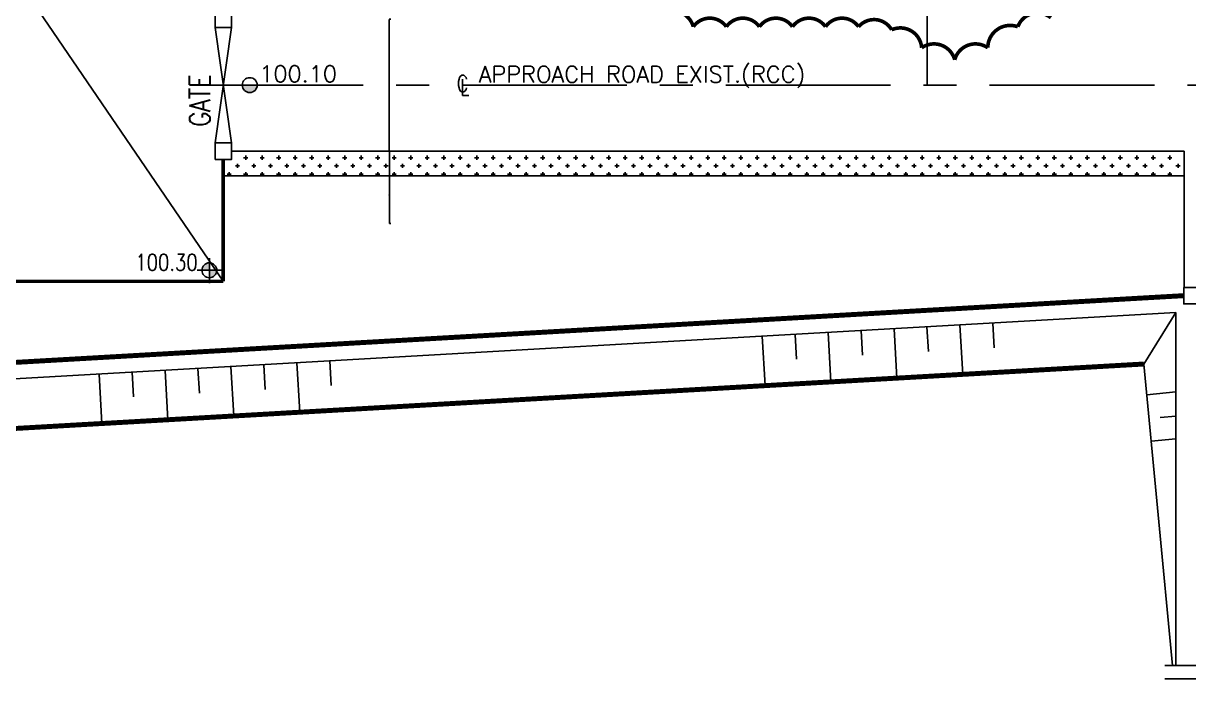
# Model space of a CAD drawing. Extents: x 278807 to 397707, y 326263 to 410363.
# Drawn here: x 387194 to 390728, y 344370 to 346359 of the extents above; entities that cross this region are included whole.
import ezdxf

# ---------------------------------------------------------------- set-up
doc = ezdxf.new("R2010")
doc.units = 0
doc.header["$LTSCALE"] = 400
doc.header["$MEASUREMENT"] = 0
doc.linetypes.add('CENTER', pattern=[2, 1.25, -0.25, 0.25, -0.25])
doc.linetypes.add('PHANTOM', pattern=[2.5, 1.25, -0.25, 0.25, -0.25, 0.25, -0.25])
doc.layers.get('0').update_dxf_attribs({"linetype": 'CONTINUOUS'})
doc.layers.get('DEFPOINTS').update_dxf_attribs({"linetype": 'CONTINUOUS'})
doc.layers.add('GRID', color=8, linetype='CONTINUOUS')
doc.styles.add('ROMAND', font='romans.shx', dxfattribs={"width": 0.8, "height": 0.625})
doc.linetypes.add('FENCELINE1', pattern='A,0.25,-0.1,[133,ltypeshp.shx,S=0.1,R=0,X=-0.1,Y=0],-0.1,1', length=1.45)
doc.linetypes.add('FENCELINE2', pattern='A,0.25,-0.1,[132,ltypeshp.shx,S=0.1,R=0,X=-0.1,Y=0],-0.1,1', length=1.45)
doc.dimstyles.get("Standard").update_dxf_attribs({"dimtxt": 0.625, "dimasz": 0.6, "dimexe": 0.18, "dimexo": 0.0625, "dimgap": 0.09, "dimtad": 1, "dimdec": 0, "dimzin": 0, "dimdsep": 46, "dimtxsty": 'ROMAND', "dimcen": 0.09, "dimadec": 0, "dimazin": 0, "dimtfac": 1, "dimtdec": 0, "dimtofl": 0, "dimtmove": 0, "dimatfit": 3, "dimfxl": 0, "dimtolj": 1, "dimtzin": 0, "dimarcsym": 0})
pattern_1 = [(0, (283057.387, 244800.16), (25.025, 25.025), [12.5125, -37.5375]), (90, (283063.643, 244793.903), (-25.025, 25.025), [12.5125, -37.5375])]

# ---------------------------------------------------------------- blocks, each defined once
blk = doc.blocks.new('*D136')
at = {"color": 0, "lineweight": -2}
for p, q in [((388308.4, 346371.6), (388303.8, 346371.6)), ((388303.9, 346371), (388303.9, 345971.8)), ((388308.4, 345971.2), (388303.8, 345971.2))]:
    blk.add_line(p, q, dxfattribs=at)
at = {"color": 0}
for points in [[(388303.8, 346371), (388304, 346371), (388303.9, 346371.6)], [(388303.8, 345971.8), (388304, 345971.8), (388303.9, 345971.2)]]:
    blk.add_solid(points, dxfattribs=at)
at = {"layer": 'DEFPOINTS', "color": 0}
for p in [(388308.5, 346371.6), (388303.9, 345971.2), (388308.5, 345971.2)]:
    blk.add_point(p, dxfattribs=at)
at = {"color": 0, "insert": (388303.5, 346171.4), "char_height": 0.625, "attachment_point": 5, "rotation": 90, "style": 'ROMAND'}
blk.add_mtext('\\A1;400.40', dxfattribs=at)
blk = doc.blocks.new('*D164')
at = {"color": 0, "lineweight": -2}
for p, q in [((388308.4, 345971.2), (388304.5, 345971.2)), ((388304.6, 345970.6), (388304.6, 345751.6)), ((388308.4, 345751), (388304.5, 345751))]:
    blk.add_line(p, q, dxfattribs=at)
at = {"color": 0}
for points in [[(388304.5, 345970.6), (388304.7, 345970.6), (388304.6, 345971.2)], [(388304.5, 345751.6), (388304.7, 345751.6), (388304.6, 345751)]]:
    blk.add_solid(points, dxfattribs=at)
at = {"layer": 'DEFPOINTS', "color": 0}
for p in [(388308.5, 345971.2), (388304.6, 345751), (388308.5, 345751)]:
    blk.add_point(p, dxfattribs=at)
at = {"color": 0, "insert": (388304.2, 345838.6), "char_height": 0.625, "attachment_point": 5, "rotation": 90, "style": 'ROMAND'}
blk.add_mtext('\\A1;220.22', dxfattribs=at)
blk = doc.blocks.new('*D167')
at = {"color": 0, "lineweight": -2}
for p, q in [((389941.5, 346852.1), (389935.5, 346852.1)), ((389935.6, 346851.5), (389935.6, 346172)), ((389941.5, 346171.4), (389935.5, 346171.4))]:
    blk.add_line(p, q, dxfattribs=at)
at = {"color": 0}
for points in [[(389935.5, 346851.5), (389935.7, 346851.5), (389935.6, 346852.1)], [(389935.5, 346172), (389935.7, 346172), (389935.6, 346171.4)]]:
    blk.add_solid(points, dxfattribs=at)
at = {"layer": 'DEFPOINTS', "color": 0}
for p in [(389941.6, 346852.1), (389935.6, 346171.4), (389941.6, 346171.4)]:
    blk.add_point(p, dxfattribs=at)
at = {"color": 0, "insert": (389935.2, 346511.8), "char_height": 0.625, "attachment_point": 5, "rotation": 90, "style": 'ROMAND'}
blk.add_mtext('\\A1;680.68', dxfattribs=at)

msp = doc.modelspace()

# ---------------------------------------------------------------- hatches: boundary and pattern name
msp.add_hatch(color=255).paths.add_polyline_path([(387858.361, 346171.43, 1), (387903.406, 346171.43)])
h = msp.add_hatch()
h.set_pattern_fill('CROSS', color=255, scale=100.1, style=0)
h.set_pattern_definition(pattern_1)
h.paths.add_polyline_path([(389163.387, 345896.155), (390164.387, 345896.155), (390164.387, 345971.23), (389163.387, 345971.23)])
h.paths.add_polyline_path([(388162.387, 345896.155), (389163.387, 345896.155), (389163.387, 345971.23), (388162.387, 345971.23)])
h.paths.add_polyline_path([(388162.387, 345971.23), (387825.45, 345971.23), (387825.45, 345946.205), (387800.425, 345946.205), (387800.425, 345896.155), (388162.387, 345896.155)])
h.paths.add_polyline_path([(388304.552, 345838.43), (388304.552, 345838.757), (388304.646, 345838.757), (388304.646, 345838.43)], flags=9)
h = msp.add_hatch()
h.set_pattern_fill('CROSS', color=255, scale=100.1, style=0)
h.set_pattern_definition(pattern_1)
h.paths.add_polyline_path([(390164.387, 345971.23), (390164.387, 345896.155), (390714.937, 345896.155), (390714.937, 345971.23)])
h = msp.add_hatch(color=255)
h.paths.add_polyline_path([(387758.342, 345632.071, 0.41421356), (387735.819, 345609.549), (387758.342, 345609.549)])
h.paths.add_polyline_path([(387758.342, 345609.549), (387758.342, 345587.026, 0.41421356), (387780.864, 345609.549)])

# ---------------------------------------------------------------- linework, layer by layer
at = {"color": 255}
for p, q in [((386348.055, 347708.631), (387800.425, 345576.335)), ((387825.45, 346346.605), (387775.4, 345996.255)), ((387775.4, 346346.605), (387825.45, 345996.255)), ((390714.937, 345896.155), (390714.937, 345557.373)), ((387758.342, 345646.678), (387758.342, 345569.976)), ((387721.371, 345609.549), (387800.425, 345609.549)), ((390689.912, 345480.985), (383307.537, 345059.135)), ((390689.912, 345480.985), (390592.122, 345325.002)), ((390689.912, 345480.985), (390689.912, 344409.769)), ((389734.815, 345426.408), (389739.098, 345351.455)), ((389834.752, 345432.118), (389843.318, 345282.213)), ((389934.689, 345437.829), (389938.972, 345362.876)), ((390034.626, 345443.54), (390043.192, 345293.634)), ((390134.563, 345449.25), (390138.846, 345374.298)), ((389435.004, 345409.276), (389443.57, 345259.37)), ((389534.941, 345414.986), (389539.224, 345340.034)), ((389634.878, 345420.697), (389643.444, 345270.791)), ((387923.63, 345322.911), (387927.913, 345247.959)), ((388023.567, 345328.622), (388032.133, 345178.717)), ((388123.504, 345334.333), (388127.787, 345259.38)), ((390592.122, 345325.002), (390679.797, 344409.769)), ((387423.946, 345294.358), (387432.512, 345144.452)), ((387523.883, 345300.069), (387528.166, 345225.116)), ((387623.82, 345305.779), (387632.386, 345155.874)), ((387723.757, 345311.49), (387728.04, 345236.537)), ((387823.693, 345317.201), (387832.26, 345167.295)), ((390689.912, 345240.21), (390601.06, 345231.699)), ((390689.912, 345167.211), (390642.047, 345162.626)), ((390689.912, 345098.243), (390614.536, 345091.022)), ((390656.314, 344409.769), (390991.25, 344409.769)), ((390656.314, 344369.926), (390991.25, 344369.926))]:
    msp.add_line(p, q, dxfattribs=at)
msp.add_line((390714.937, 345896.155), (390714.937, 345971.23))
at = {"linetype": 'PHANTOM', "const_width": 15.015}
msp.add_lwpolyline([(390592.122, 345325.002), (383157.387, 344900.16), (383157.387, 354760.01), (395904.964, 354760.01)], dxfattribs=at)
at = {"linetype": 'FENCELINE2', "const_width": 15.015}
msp.add_lwpolyline([(390714.937, 345532.546), (383357.587, 345112.126), (383357.587, 351343.597)], dxfattribs=at)
at = {"color": 255, "linetype": 'FENCELINE1', "ltscale": 0.77, "const_width": 10.01}
msp.add_lwpolyline([(387800.425, 345576.335), (384033.762, 345576.335), (384033.762, 348130.646)], dxfattribs=at)
at = {"color": 255}
for points in [[(387775.4, 346396.655), (387775.4, 346346.605), (387825.45, 346346.605), (387825.45, 346396.655)], [(387775.4, 345946.205), (387775.4, 345996.255), (387825.45, 345996.255), (387825.45, 345946.205)], [(390713.672, 345557.373), (390713.672, 345507.323), (390763.722, 345507.323), (390763.722, 345557.373)]]:
    msp.add_lwpolyline(points, close=True, dxfattribs=at)
msp.add_lwpolyline([(390310.505, 346375.893, 11.011, 11.011, 0.52056705), (390210.254, 346348.562, 11.011, 11.011, 0.52056705), (390119.117, 346284.788, 11.011, 11.011, 0.52056705), (390018.866, 346248.345, 11.011, 11.011, 0.52056705), (389918.614, 346284.788, 11.011, 11.011, 0.52056705), (389827.477, 346339.451, 11.011, 11.011, 0.52056705), (389727.226, 346348.562, 11.011, 11.011, 0.52056705), (389626.975, 346348.562, 11.011, 11.011, 0.52056705), (389526.724, 346348.562, 11.011, 11.011, 0.52056705), (389426.473, 346348.562, 11.011, 11.011, 0.52056705), (389326.222, 346348.562, 11.011, 11.011, 0.52056705), (389225.97, 346348.562, 11.011, 11.011, 0.52056705), (389125.719, 346385.004, 11.011, 11.011, 0.52056705)], format="xyseb", dxfattribs=at)
at = {"color": 255, "const_width": 11.011}
msp.add_lwpolyline([(387800.425, 345946.205), (387800.425, 345576.335)], dxfattribs=at)
at = {"color": 255}
for centre in [(387880.883, 346171.43), (387758.342, 345609.549)]:
    msp.add_circle(centre, 22.523, dxfattribs=at)
at = {"layer": 'GRID', "color": 0, "linetype": 'CENTER'}
msp.add_line((387724.449, 346171.43), (391015.237, 346171.43), dxfattribs=at)
at = {"layer": 'GRID', "color": 0}
for p, q in [((390714.937, 345971.23), (387825.45, 345971.23)), ((390714.937, 345896.155), (387800.425, 345896.155))]:
    msp.add_line(p, q, dxfattribs=at)

# ---------------------------------------------------------------- texts
at = {"color": 255, "style": 'ROMAND'}
for s, p in [('APPROACH ROAD EXIST.(RCC)', (388575.189, 346179.422)), ('100.10', (387909.464, 346180.681))]:
    msp.add_text(s, height=50.05, dxfattribs=at).set_placement(p)
at = {"color": 255, "style": 'ROMAND', "width": 0.8}
msp.add_text('GATE', height=62.5625, rotation=90, dxfattribs=at).set_placement((387760.939, 346045.52))
at = {"color": 255, "style": 'ROMAND'}
for s, width, p in [('C', 0.77, (388508.771, 346151.227)), ('L', 0.77, (388519.243, 346139.629)), ('100.30', 0.8, (387533.912, 345608.604))]:
    msp.add_text(s, height=50.05, dxfattribs=dict(at, width=width)).set_placement(p)

# ---------------------------------------------------------------- dimensions: what is measured, and where the dimension line sits
at = {"color": 255}
for base, p1, p2, picture, middle in [((389935.644, 346171.43), (389941.607, 346852.11), (389941.607, 346171.43), '*D167', (389935.231, 346511.77)), ((388303.87, 345971.23), (388308.453, 346371.63), (388308.453, 345971.23), '*D136', (388303.457, 346171.43))]:
    dim = msp.add_linear_dim(base=base, p1=p1, p2=p2, angle=90, dimstyle='Standard', override={"dimtxt": 0.5, "dimasz": 0.6, "dimexe": 0.1, "dimexo": 0.1, "dimgap": 0.1, "dimtad": 1, "dimtih": 0, "dimtoh": 0, "dimdec": 2, "dimtxsty": 'ROMAND', "dimtdec": 2}, dxfattribs=at)
    dim.commit()
    dim.dimension.update_dxf_attribs({"geometry": picture, "text_midpoint": middle})
dim = msp.add_linear_dim(base=(388304.64, 345751.01), p1=(388308.453, 345971.23), p2=(388308.453, 345751.01), angle=90, dimstyle='Standard', override={"dimtxt": 0.5, "dimasz": 0.6, "dimexe": 0.1, "dimexo": 0.1, "dimgap": 0.1, "dimtad": 1, "dimtih": 0, "dimtoh": 0, "dimdec": 2, "dimtxsty": 'ROMAND', "dimtdec": 2}, dxfattribs=at)
dim.commit()
dim.dimension.update_dxf_attribs({"geometry": '*D164', "text_midpoint": (388304.64, 345838.593), "dimtype": 160})

doc.saveas('drawing.dxf')
